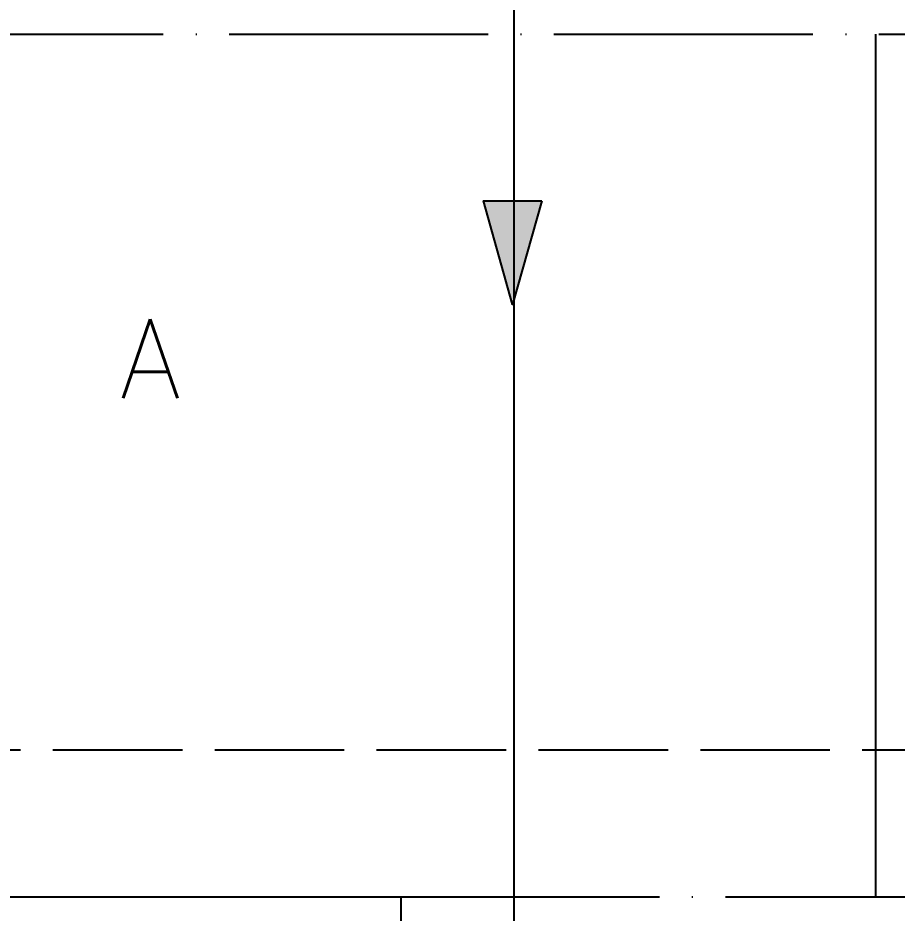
# Model space of a CAD drawing. Header units: millimetres. Extents: x 185 to 927, y 113 to 527.
# Drawn here: x 450.5 to 532, y 238.5 to 321.5 of the extents above; entities that cross this region are included whole.
import ezdxf

# ---------------------------------------------------------------- set-up
doc = ezdxf.new("R2010")
doc.units = ezdxf.units.MM
doc.linetypes.add('ACAD_ISO02W100', pattern=[15, 12, -3])
doc.linetypes.add('ACAD_ISO04W100', pattern=[30, 24, -3, 0, -3])
doc.layers.add('图层1', color=172, linetype='ACAD_ISO04W100')
doc.layers.add('图层2', color=2, linetype='Continuous')
doc.styles.get("Standard").update_dxf_attribs({"font": 'txt', "bigfont": 'gbcbig.shx'})

msp = doc.modelspace()

# ---------------------------------------------------------------- hatches: boundary and pattern name
at = {"layer": '图层2'}
h = msp.add_hatch(color=256, dxfattribs=at)
h.set_gradient(color1=(33, 241, 14), one_color=1, tint=1)
h.paths.add_polyline_path([(499.08, 304.558), (496.369, 294.943), (493.658, 304.558)])

# ---------------------------------------------------------------- linework, layer by layer
at = {"color": 3}
msp.add_line((496.467, 378.896), (496.467, 164.85), dxfattribs=at)
at = {"linetype": 'ACAD_ISO04W100'}
for p, q in [((440, 320), (850, 320)), ((485.982, 240), (850, 240))]:
    msp.add_line(p, q, dxfattribs=at)
for p, q in [((530, 320), (530, 240)), ((403, 240), (486, 240)), ((486, 240), (486, 200))]:
    msp.add_line(p, q)
at = {"layer": '图层1', "linetype": 'ACAD_ISO02W100'}
msp.add_line((423.769, 253.634), (830.09, 253.634), dxfattribs=at)
at = {"layer": '图层2'}
msp.add_lwpolyline([(499.08, 304.558), (496.369, 294.943), (493.658, 304.558)], close=True, dxfattribs=at)

# ---------------------------------------------------------------- texts
at = {"insert": (459.959, 293.583), "char_height": 7.335, "width": 38.46154, "attachment_point": 1}
msp.add_mtext('A', dxfattribs=at)

doc.saveas('drawing.dxf')
